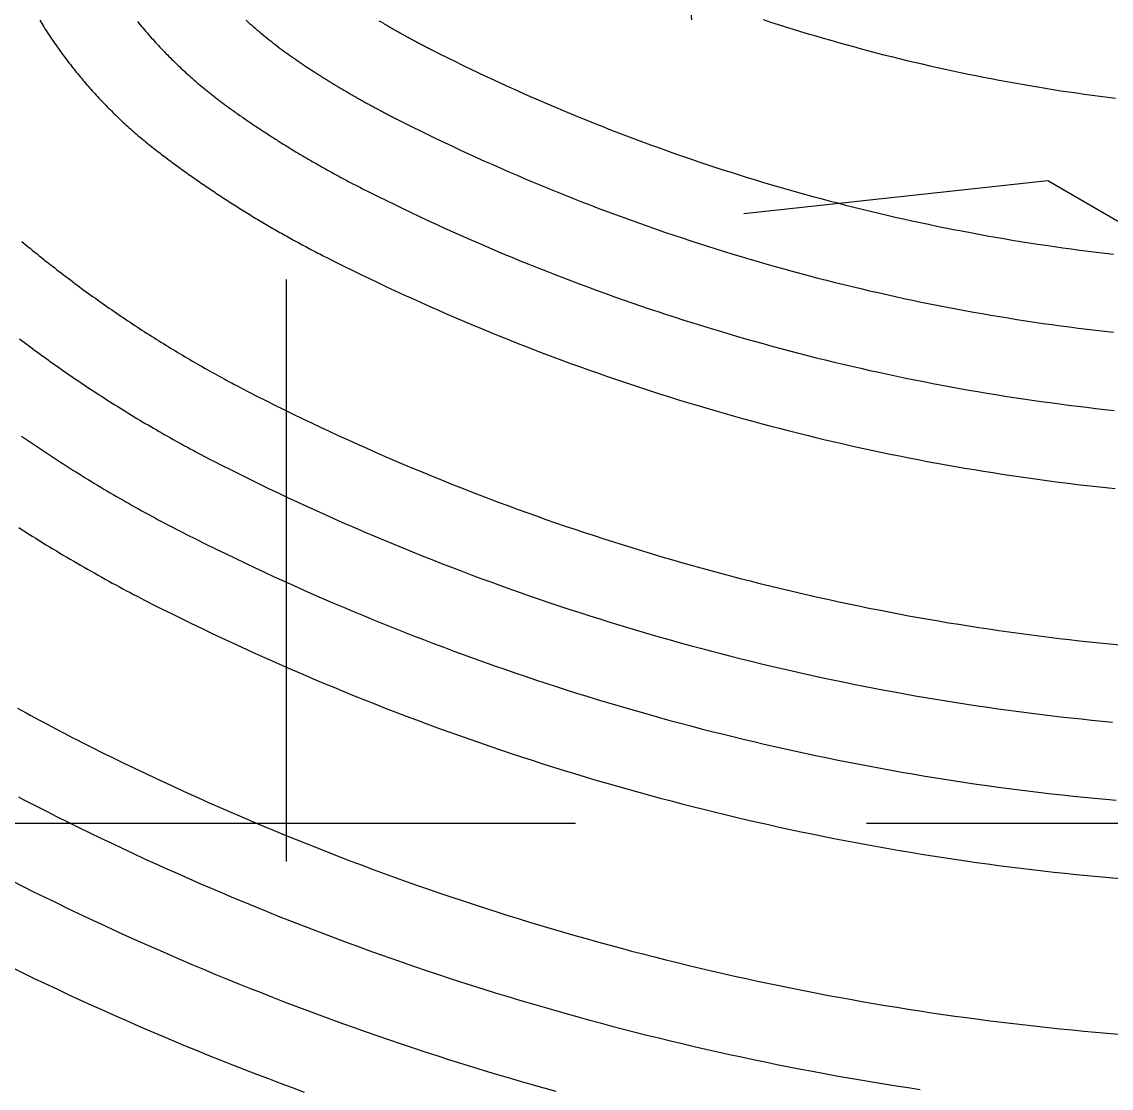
# Model space of a CAD drawing. Header units: inches. Extents: x 2439273 to 2445077, y 7048639 to 7057917.
# Drawn here: x 2442306.2 to 2442362.4, y 7051382.5 to 7051437.5 of the extents above; entities that cross this region are included whole.
import ezdxf

# ---------------------------------------------------------------- set-up
doc = ezdxf.new("R2010")
doc.units = ezdxf.units.IN
doc.header["$LTSCALE"] = 300
doc.header["$MEASUREMENT"] = 0
doc.linetypes.add('DASHEDX2', pattern=[0.165, 0.125, -0.04])
doc.linetypes.add('HIDDEN', pattern=[0.375, 0.25, -0.125])
for name, color, linetype in [('EC', 43, 'DASHEDX2'), ('GRID', 254, 'HIDDEN'), ('PC', 43, 'DASHEDX2')]:
    doc.layers.add(name, color=color, linetype=linetype)

msp = doc.modelspace()

# ---------------------------------------------------------------- linework, layer by layer
at = {"layer": 'EC', "color": 43, "linetype": 'DASHEDX2', "flags": 128}
msp.add_lwpolyline([(2442251.269, 7051860.735), (2442247.301, 7051835.934), (2442285.095, 7051799.731), (2442290.752, 7051796.964), (2442292.45, 7051794.318), (2442303.153, 7051761.819), (2442343.572, 7051692.766), (2442359.142, 7051618.962), (2442356.138, 7051577.011), (2442359.012, 7051566.546), (2442358.423, 7051561.448), (2442386.571, 7051521.092), (2442347.567, 7051477.853), (2442342.179, 7051447.57), (2442340.393, 7051441.425), (2442341.661, 7051427.456), (2442359.112, 7051429.335), (2442375.182, 7051420.048), (2442395.008, 7051453.336), (2442400.702, 7051501.072), (2442470.989, 7051494.439), (2442435.404, 7051466.064), (2442491.423, 7051452.287), (2442542.226, 7051423.386), (2442573.157, 7051414.577), (2442639.652, 7051351.269), (2442654.221, 7051332.692), (2442603.465, 7051321.115), (2442621.865, 7051282.739)], dxfattribs=at)
at = {"layer": 'GRID', "linetype": 'HIDDEN', "ltscale": 0.4}
for p, q in [((2442319.858, 7049369.237), (2442319.858, 7057765.425)), ((2439424.763, 7051396.215), (2444925.444, 7051396.215))]:
    msp.add_line(p, q, dxfattribs=at)
at = {"layer": 'PC', "color": 24, "linetype": 'Continuous', "flags": 128}
for points in [[(2442307.141, 7051437.606), (2442307.195, 7051437.518), (2442307.249, 7051437.431), (2442307.304, 7051437.343), (2442307.359, 7051437.256), (2442307.415, 7051437.169), (2442307.47, 7051437.082), (2442307.526, 7051436.996), (2442307.583, 7051436.91), (2442307.64, 7051436.824), (2442307.697, 7051436.738), (2442307.755, 7051436.652), (2442307.813, 7051436.567), (2442307.871, 7051436.482), (2442307.93, 7051436.397), (2442307.989, 7051436.313), (2442308.048, 7051436.228), (2442308.108, 7051436.144), (2442308.168, 7051436.06), (2442308.228, 7051435.977), (2442308.289, 7051435.894), (2442308.35, 7051435.811), (2442308.411, 7051435.728), (2442308.473, 7051435.645), (2442308.535, 7051435.563), (2442308.598, 7051435.481), (2442308.66, 7051435.399), (2442308.723, 7051435.317), (2442308.787, 7051435.236), (2442308.851, 7051435.155), (2442308.915, 7051435.074), (2442308.979, 7051434.994), (2442309.044, 7051434.914), (2442309.109, 7051434.834), (2442309.175, 7051434.754), (2442309.24, 7051434.675), (2442309.306, 7051434.595), (2442309.373, 7051434.517), (2442309.44, 7051434.438), (2442309.507, 7051434.36), (2442309.574, 7051434.282), (2442309.642, 7051434.204), (2442309.71, 7051434.126), (2442309.778, 7051434.049), (2442309.847, 7051433.972), (2442309.916, 7051433.896), (2442309.985, 7051433.819), (2442310.055, 7051433.743), (2442310.125, 7051433.667), (2442310.195, 7051433.592), (2442310.265, 7051433.517), (2442310.336, 7051433.442), (2442310.407, 7051433.367), (2442310.479, 7051433.293), (2442310.551, 7051433.219), (2442310.623, 7051433.145), (2442310.695, 7051433.072), (2442310.768, 7051432.999), (2442310.841, 7051432.926), (2442310.914, 7051432.853), (2442310.988, 7051432.781), (2442311.062, 7051432.709), (2442311.136, 7051432.637), (2442311.21, 7051432.566), (2442311.285, 7051432.495), (2442311.36, 7051432.424), (2442311.435, 7051432.354), (2442311.511, 7051432.284), (2442311.587, 7051432.214), (2442311.663, 7051432.145), (2442311.74, 7051432.076), (2442311.816, 7051432.007), (2442311.894, 7051431.938), (2442311.971, 7051431.87), (2442312.049, 7051431.802), (2442312.126, 7051431.735), (2442312.205, 7051431.667), (2442312.283, 7051431.601), (2442312.362, 7051431.534), (2442312.441, 7051431.468), (2442312.52, 7051431.402), (2442312.6, 7051431.336), (2442312.68, 7051431.271), (2442312.76, 7051431.206), (2442312.84, 7051431.141), (2442312.921, 7051431.077), (2442313.002, 7051431.013), (2442313.083, 7051430.95), (2442313.164, 7051430.886), (2442313.246, 7051430.823), (2442313.328, 7051430.761)], [(2442312.176, 7051437.545), (2442312.246, 7051437.459), (2442312.317, 7051437.374), (2442312.388, 7051437.289), (2442312.459, 7051437.205), (2442312.531, 7051437.12), (2442312.603, 7051437.036), (2442312.675, 7051436.953), (2442312.748, 7051436.869), (2442312.821, 7051436.787), (2442312.894, 7051436.704), (2442312.968, 7051436.622), (2442313.043, 7051436.54), (2442313.117, 7051436.458), (2442313.192, 7051436.377), (2442313.267, 7051436.296), (2442313.343, 7051436.215), (2442313.419, 7051436.135), (2442313.496, 7051436.055), (2442313.572, 7051435.975), (2442313.649, 7051435.896), (2442313.727, 7051435.817), (2442313.805, 7051435.738), (2442313.883, 7051435.66), (2442313.961, 7051435.582), (2442314.04, 7051435.504), (2442314.119, 7051435.427), (2442314.199, 7051435.35), (2442314.279, 7051435.274), (2442314.359, 7051435.198), (2442314.439, 7051435.122), (2442314.52, 7051435.046), (2442314.601, 7051434.971), (2442314.683, 7051434.897), (2442314.765, 7051434.822), (2442314.847, 7051434.748), (2442314.93, 7051434.674), (2442315.012, 7051434.601), (2442315.096, 7051434.528), (2442315.179, 7051434.456), (2442315.263, 7051434.384), (2442315.347, 7051434.312), (2442315.431, 7051434.24), (2442315.516, 7051434.169), (2442315.601, 7051434.099), (2442315.687, 7051434.028), (2442315.772, 7051433.958), (2442315.858, 7051433.889), (2442315.945, 7051433.82), (2442316.031, 7051433.751), (2442316.118, 7051433.682), (2442316.205, 7051433.614), (2442316.293, 7051433.547), (2442316.381, 7051433.48), (2442316.469, 7051433.413), (2442316.557, 7051433.346), (2442316.646, 7051433.28), (2442316.735, 7051433.214), (2442316.824, 7051433.149), (2442316.914, 7051433.084), (2442317.004, 7051433.02)], [(2442317.786, 7051437.603), (2442317.875, 7051437.523), (2442317.964, 7051437.443), (2442318.054, 7051437.364), (2442318.144, 7051437.284), (2442318.235, 7051437.206), (2442318.326, 7051437.128), (2442318.418, 7051437.05), (2442318.509, 7051436.972), (2442318.601, 7051436.896), (2442318.694, 7051436.819), (2442318.787, 7051436.743), (2442318.88, 7051436.668), (2442318.974, 7051436.592), (2442319.068, 7051436.518), (2442319.162, 7051436.444), (2442319.257, 7051436.37), (2442319.352, 7051436.297), (2442319.447, 7051436.224), (2442319.543, 7051436.151), (2442319.639, 7051436.079), (2442319.735, 7051436.008), (2442319.832, 7051435.937), (2442319.929, 7051435.866), (2442320.026, 7051435.796), (2442320.124, 7051435.727), (2442320.222, 7051435.658), (2442320.321, 7051435.589), (2442320.419, 7051435.521), (2442320.519, 7051435.453), (2442320.618, 7051435.386), (2442320.718, 7051435.319), (2442320.818, 7051435.253)], [(2442324.628, 7051437.582), (2442324.742, 7051437.514), (2442324.856, 7051437.446)], [(2442324.856, 7051437.446), (2442324.88, 7051437.432), (2442324.905, 7051437.417), (2442324.929, 7051437.403), (2442324.954, 7051437.388), (2442324.979, 7051437.374), (2442325.003, 7051437.359), (2442325.028, 7051437.345), (2442325.053, 7051437.33), (2442325.077, 7051437.316), (2442325.102, 7051437.302), (2442325.127, 7051437.287), (2442325.151, 7051437.273), (2442325.176, 7051437.259), (2442325.201, 7051437.244), (2442325.226, 7051437.23), (2442325.25, 7051437.216), (2442325.275, 7051437.202), (2442325.3, 7051437.187), (2442325.325, 7051437.173), (2442325.349, 7051437.159), (2442325.374, 7051437.145), (2442325.399, 7051437.13), (2442325.424, 7051437.116), (2442325.448, 7051437.102), (2442325.473, 7051437.088), (2442325.498, 7051437.074), (2442325.523, 7051437.06), (2442325.548, 7051437.046), (2442325.573, 7051437.032), (2442325.598, 7051437.018), (2442325.622, 7051437.004), (2442325.647, 7051436.99), (2442325.672, 7051436.976), (2442325.697, 7051436.962), (2442325.722, 7051436.948), (2442325.747, 7051436.934), (2442325.772, 7051436.92), (2442325.797, 7051436.906), (2442325.822, 7051436.892), (2442325.847, 7051436.878), (2442325.872, 7051436.864), (2442325.897, 7051436.85), (2442325.922, 7051436.836), (2442325.947, 7051436.823), (2442325.972, 7051436.809), (2442325.997, 7051436.795), (2442326.022, 7051436.781), (2442326.047, 7051436.768), (2442326.072, 7051436.754), (2442326.097, 7051436.74), (2442326.122, 7051436.726), (2442326.147, 7051436.713), (2442326.172, 7051436.699), (2442326.197, 7051436.685), (2442326.222, 7051436.672), (2442326.247, 7051436.658), (2442326.272, 7051436.644), (2442326.297, 7051436.631), (2442326.323, 7051436.617), (2442326.348, 7051436.604), (2442326.373, 7051436.59), (2442326.398, 7051436.577), (2442326.423, 7051436.563), (2442326.448, 7051436.55), (2442326.473, 7051436.536), (2442326.499, 7051436.523), (2442326.524, 7051436.509), (2442326.549, 7051436.496), (2442326.574, 7051436.482), (2442326.6, 7051436.469), (2442326.625, 7051436.456), (2442326.65, 7051436.442), (2442326.675, 7051436.429), (2442326.7, 7051436.416), (2442326.726, 7051436.402), (2442326.751, 7051436.389), (2442326.776, 7051436.376), (2442326.802, 7051436.362), (2442326.827, 7051436.349), (2442326.852, 7051436.336), (2442326.878, 7051436.323), (2442326.903, 7051436.309), (2442326.928, 7051436.296), (2442326.954, 7051436.283), (2442326.979, 7051436.27), (2442327.004, 7051436.257), (2442327.03, 7051436.244), (2442327.055, 7051436.231), (2442327.08, 7051436.218), (2442327.106, 7051436.204), (2442327.131, 7051436.191), (2442327.157, 7051436.178), (2442327.182, 7051436.165), (2442327.207, 7051436.152), (2442327.233, 7051436.139), (2442327.258, 7051436.126), (2442327.284, 7051436.113), (2442327.309, 7051436.1), (2442327.335, 7051436.088), (2442327.36, 7051436.075)], [(2442344.436, 7051437.638), (2442344.821, 7051437.512), (2442345.207, 7051437.389), (2442345.593, 7051437.267), (2442345.98, 7051437.146), (2442346.367, 7051437.027), (2442346.755, 7051436.91), (2442347.144, 7051436.795), (2442347.532, 7051436.681), (2442347.922, 7051436.569), (2442348.312, 7051436.458), (2442348.702, 7051436.349), (2442349.092, 7051436.242), (2442349.484, 7051436.136), (2442349.875, 7051436.032), (2442350.267, 7051435.93), (2442350.66, 7051435.829), (2442351.052, 7051435.73), (2442351.446, 7051435.632), (2442351.839, 7051435.537), (2442352.234, 7051435.443), (2442352.628, 7051435.35), (2442353.023, 7051435.259), (2442353.418, 7051435.17), (2442353.814, 7051435.083), (2442354.21, 7051434.997), (2442354.606, 7051434.913), (2442355.003, 7051434.831), (2442355.4, 7051434.75), (2442355.797, 7051434.671), (2442356.195, 7051434.594), (2442356.593, 7051434.518), (2442356.991, 7051434.444), (2442357.39, 7051434.372), (2442357.789, 7051434.301), (2442358.188, 7051434.232), (2442358.588, 7051434.165), (2442358.987, 7051434.099), (2442359.387, 7051434.035), (2442359.788, 7051433.973), (2442360.188, 7051433.913), (2442360.589, 7051433.854), (2442360.99, 7051433.797), (2442361.392, 7051433.741), (2442361.793, 7051433.688), (2442362.195, 7051433.635), (2442362.597, 7051433.585)], [(2442327.36, 7051436.075), (2442327.752, 7051435.877), (2442328.145, 7051435.682), (2442328.539, 7051435.487), (2442328.933, 7051435.295), (2442329.329, 7051435.104), (2442329.725, 7051434.915), (2442330.122, 7051434.728), (2442330.519, 7051434.542), (2442330.918, 7051434.358), (2442331.317, 7051434.176), (2442331.717, 7051433.995), (2442332.118, 7051433.816), (2442332.519, 7051433.639), (2442332.921, 7051433.463), (2442333.324, 7051433.289), (2442333.728, 7051433.117), (2442334.133, 7051432.947), (2442334.538, 7051432.778), (2442334.944, 7051432.611), (2442335.35, 7051432.446), (2442335.758, 7051432.282), (2442336.166, 7051432.12), (2442336.574, 7051431.96), (2442336.984, 7051431.801), (2442337.393, 7051431.645), (2442337.804, 7051431.49), (2442338.215, 7051431.336), (2442338.627, 7051431.185), (2442339.04, 7051431.035), (2442339.453, 7051430.887), (2442339.867, 7051430.741), (2442340.281, 7051430.596), (2442340.696, 7051430.453), (2442341.112, 7051430.312), (2442341.528, 7051430.173), (2442341.945, 7051430.035), (2442342.362, 7051429.9), (2442342.78, 7051429.766), (2442343.199, 7051429.633), (2442343.618, 7051429.503), (2442344.038, 7051429.374), (2442344.458, 7051429.247), (2442344.878, 7051429.122), (2442345.3, 7051428.999), (2442345.721, 7051428.877), (2442346.144, 7051428.757), (2442346.566, 7051428.639), (2442346.99, 7051428.523), (2442347.413, 7051428.408), (2442347.838, 7051428.296), (2442348.262, 7051428.185), (2442348.687, 7051428.076), (2442349.113, 7051427.968), (2442349.539, 7051427.863), (2442349.966, 7051427.759), (2442350.392, 7051427.657), (2442350.82, 7051427.557), (2442351.248, 7051427.459), (2442351.676, 7051427.362), (2442352.104, 7051427.268), (2442352.533, 7051427.175), (2442352.963, 7051427.084), (2442353.392, 7051426.995), (2442353.823, 7051426.907), (2442354.253, 7051426.821), (2442354.684, 7051426.738), (2442355.115, 7051426.656), (2442355.547, 7051426.576), (2442355.978, 7051426.497), (2442356.411, 7051426.421), (2442356.843, 7051426.346), (2442357.276, 7051426.273), (2442357.709, 7051426.202), (2442358.143, 7051426.133), (2442358.576, 7051426.065), (2442359.01, 7051426), (2442359.445, 7051425.936), (2442359.879, 7051425.874), (2442360.314, 7051425.814), (2442360.749, 7051425.756), (2442361.184, 7051425.7), (2442361.62, 7051425.645), (2442362.055, 7051425.592), (2442362.491, 7051425.541)], [(2442320.818, 7051435.253), (2442320.864, 7051435.223), (2442320.909, 7051435.193), (2442320.955, 7051435.163), (2442321.001, 7051435.133), (2442321.047, 7051435.103), (2442321.093, 7051435.073), (2442321.139, 7051435.043), (2442321.185, 7051435.013), (2442321.231, 7051434.984), (2442321.277, 7051434.954), (2442321.323, 7051434.924), (2442321.369, 7051434.895), (2442321.415, 7051434.865), (2442321.461, 7051434.836), (2442321.508, 7051434.807), (2442321.554, 7051434.777), (2442321.6, 7051434.748), (2442321.647, 7051434.719), (2442321.693, 7051434.69), (2442321.739, 7051434.66), (2442321.786, 7051434.631), (2442321.832, 7051434.602), (2442321.879, 7051434.573), (2442321.925, 7051434.544), (2442321.972, 7051434.516), (2442322.018, 7051434.487), (2442322.065, 7051434.458), (2442322.112, 7051434.429), (2442322.158, 7051434.401), (2442322.205, 7051434.372), (2442322.252, 7051434.344), (2442322.299, 7051434.315), (2442322.346, 7051434.287), (2442322.392, 7051434.258), (2442322.439, 7051434.23), (2442322.486, 7051434.202), (2442322.533, 7051434.174), (2442322.58, 7051434.145), (2442322.627, 7051434.117), (2442322.674, 7051434.089), (2442322.721, 7051434.061), (2442322.768, 7051434.033), (2442322.816, 7051434.005), (2442322.863, 7051433.978), (2442322.91, 7051433.95), (2442322.957, 7051433.922), (2442323.005, 7051433.894), (2442323.052, 7051433.867), (2442323.099, 7051433.839), (2442323.147, 7051433.812), (2442323.194, 7051433.784), (2442323.241, 7051433.757), (2442323.289, 7051433.729), (2442323.336, 7051433.702), (2442323.384, 7051433.675), (2442323.431, 7051433.648), (2442323.479, 7051433.621), (2442323.527, 7051433.594), (2442323.574, 7051433.566), (2442323.622, 7051433.54), (2442323.67, 7051433.513), (2442323.717, 7051433.486), (2442323.765, 7051433.459), (2442323.813, 7051433.432), (2442323.861, 7051433.405), (2442323.909, 7051433.379), (2442323.957, 7051433.352), (2442324.005, 7051433.326), (2442324.053, 7051433.299), (2442324.1, 7051433.273), (2442324.149, 7051433.246), (2442324.197, 7051433.22), (2442324.245, 7051433.194), (2442324.293, 7051433.168), (2442324.341, 7051433.142), (2442324.389, 7051433.115), (2442324.437, 7051433.089), (2442324.485, 7051433.063), (2442324.534, 7051433.037), (2442324.582, 7051433.012), (2442324.63, 7051432.986), (2442324.679, 7051432.96), (2442324.727, 7051432.934), (2442324.775, 7051432.909), (2442324.824, 7051432.883), (2442324.872, 7051432.858), (2442324.921, 7051432.832), (2442324.969, 7051432.807), (2442325.018, 7051432.781), (2442325.066, 7051432.756), (2442325.115, 7051432.731), (2442325.164, 7051432.705), (2442325.212, 7051432.68), (2442325.261, 7051432.655), (2442325.31, 7051432.63), (2442325.359, 7051432.605), (2442325.407, 7051432.58), (2442325.456, 7051432.555), (2442325.505, 7051432.53), (2442325.554, 7051432.506)], [(2442317.004, 7051433.02), (2442317.068, 7051432.974), (2442317.132, 7051432.928), (2442317.197, 7051432.883), (2442317.261, 7051432.837), (2442317.326, 7051432.792), (2442317.39, 7051432.746), (2442317.455, 7051432.701), (2442317.52, 7051432.656), (2442317.584, 7051432.611), (2442317.649, 7051432.566), (2442317.714, 7051432.521), (2442317.779, 7051432.476), (2442317.844, 7051432.432), (2442317.909, 7051432.387), (2442317.975, 7051432.343), (2442318.04, 7051432.298), (2442318.105, 7051432.254), (2442318.171, 7051432.21), (2442318.236, 7051432.166), (2442318.302, 7051432.122), (2442318.367, 7051432.078), (2442318.433, 7051432.034), (2442318.499, 7051431.991), (2442318.564, 7051431.947), (2442318.63, 7051431.904), (2442318.696, 7051431.86), (2442318.762, 7051431.817), (2442318.828, 7051431.774), (2442318.894, 7051431.731), (2442318.961, 7051431.688), (2442319.027, 7051431.645), (2442319.093, 7051431.602), (2442319.16, 7051431.56), (2442319.226, 7051431.517), (2442319.293, 7051431.475), (2442319.359, 7051431.433), (2442319.426, 7051431.39), (2442319.493, 7051431.348), (2442319.559, 7051431.306), (2442319.626, 7051431.264), (2442319.693, 7051431.222), (2442319.76, 7051431.181), (2442319.827, 7051431.139), (2442319.894, 7051431.097), (2442319.961, 7051431.056), (2442320.029, 7051431.015), (2442320.096, 7051430.973), (2442320.163, 7051430.932), (2442320.231, 7051430.891), (2442320.298, 7051430.85), (2442320.366, 7051430.81), (2442320.433, 7051430.769), (2442320.501, 7051430.728), (2442320.569, 7051430.688), (2442320.636, 7051430.647), (2442320.704, 7051430.607), (2442320.772, 7051430.567), (2442320.84, 7051430.527), (2442320.908, 7051430.487), (2442320.976, 7051430.447), (2442321.044, 7051430.407), (2442321.113, 7051430.367), (2442321.181, 7051430.328), (2442321.249, 7051430.288), (2442321.318, 7051430.249), (2442321.386, 7051430.21), (2442321.454, 7051430.17), (2442321.523, 7051430.131), (2442321.592, 7051430.092), (2442321.66, 7051430.054), (2442321.729, 7051430.015), (2442321.798, 7051429.976), (2442321.867, 7051429.938), (2442321.936, 7051429.899), (2442322.005, 7051429.861), (2442322.074, 7051429.823), (2442322.143, 7051429.785), (2442322.212, 7051429.746), (2442322.281, 7051429.709), (2442322.35, 7051429.671), (2442322.42, 7051429.633), (2442322.489, 7051429.595), (2442322.558, 7051429.558), (2442322.628, 7051429.521), (2442322.698, 7051429.483), (2442322.767, 7051429.446), (2442322.837, 7051429.409), (2442322.907, 7051429.372), (2442322.976, 7051429.335), (2442323.046, 7051429.298), (2442323.116, 7051429.262), (2442323.186, 7051429.225), (2442323.256, 7051429.189), (2442323.326, 7051429.153), (2442323.396, 7051429.116), (2442323.466, 7051429.08), (2442323.536, 7051429.044), (2442323.607, 7051429.008), (2442323.677, 7051428.973), (2442323.747, 7051428.937)], [(2442325.554, 7051432.506), (2442325.961, 7051432.301), (2442326.369, 7051432.098), (2442326.778, 7051431.896), (2442327.187, 7051431.696), (2442327.598, 7051431.498), (2442328.009, 7051431.302), (2442328.421, 7051431.107), (2442328.834, 7051430.914), (2442329.248, 7051430.723), (2442329.663, 7051430.534), (2442330.078, 7051430.346), (2442330.494, 7051430.16), (2442330.911, 7051429.976), (2442331.329, 7051429.794), (2442331.748, 7051429.613), (2442332.167, 7051429.435), (2442332.587, 7051429.257), (2442333.008, 7051429.082), (2442333.429, 7051428.909), (2442333.851, 7051428.737), (2442334.274, 7051428.567), (2442334.698, 7051428.399), (2442335.122, 7051428.233), (2442335.547, 7051428.068), (2442335.973, 7051427.905), (2442336.399, 7051427.744), (2442336.827, 7051427.585), (2442337.254, 7051427.428), (2442337.683, 7051427.272), (2442338.112, 7051427.119), (2442338.542, 7051426.967), (2442338.972, 7051426.816), (2442339.403, 7051426.668), (2442339.835, 7051426.522), (2442340.267, 7051426.377), (2442340.7, 7051426.234), (2442341.133, 7051426.093), (2442341.567, 7051425.954), (2442342.002, 7051425.817), (2442342.437, 7051425.681), (2442342.873, 7051425.548), (2442343.309, 7051425.416), (2442343.746, 7051425.286), (2442344.183, 7051425.158), (2442344.621, 7051425.031), (2442345.06, 7051424.907), (2442345.499, 7051424.784), (2442345.938, 7051424.664), (2442346.378, 7051424.545), (2442346.819, 7051424.428), (2442347.26, 7051424.313), (2442347.701, 7051424.199), (2442348.143, 7051424.088), (2442348.586, 7051423.978), (2442349.029, 7051423.871), (2442349.472, 7051423.765), (2442349.916, 7051423.661), (2442350.36, 7051423.559), (2442350.805, 7051423.458), (2442351.25, 7051423.36), (2442351.695, 7051423.264), (2442352.141, 7051423.169), (2442352.587, 7051423.076), (2442353.034, 7051422.986), (2442353.481, 7051422.897), (2442353.928, 7051422.81), (2442354.376, 7051422.725), (2442354.824, 7051422.641), (2442355.273, 7051422.56), (2442355.722, 7051422.48), (2442356.171, 7051422.403), (2442356.62, 7051422.327), (2442357.07, 7051422.253), (2442357.52, 7051422.182), (2442357.971, 7051422.112), (2442358.421, 7051422.043), (2442358.872, 7051421.977), (2442359.323, 7051421.913), (2442359.775, 7051421.851), (2442360.227, 7051421.79), (2442360.679, 7051421.732), (2442361.131, 7051421.675), (2442361.583, 7051421.62), (2442362.036, 7051421.567), (2442362.489, 7051421.517)], [(2442313.328, 7051430.761), (2442313.409, 7051430.699), (2442313.49, 7051430.638), (2442313.571, 7051430.577), (2442313.653, 7051430.516), (2442313.734, 7051430.455), (2442313.816, 7051430.394), (2442313.897, 7051430.333), (2442313.979, 7051430.273), (2442314.061, 7051430.212), (2442314.143, 7051430.152), (2442314.225, 7051430.092), (2442314.308, 7051430.032), (2442314.39, 7051429.972), (2442314.473, 7051429.913), (2442314.555, 7051429.853), (2442314.638, 7051429.794), (2442314.721, 7051429.735), (2442314.804, 7051429.676), (2442314.887, 7051429.617), (2442314.97, 7051429.558), (2442315.053, 7051429.5), (2442315.136, 7051429.441), (2442315.22, 7051429.383), (2442315.303, 7051429.325), (2442315.387, 7051429.267), (2442315.471, 7051429.209), (2442315.555, 7051429.152), (2442315.639, 7051429.094), (2442315.723, 7051429.037), (2442315.807, 7051428.98), (2442315.891, 7051428.923), (2442315.975, 7051428.866), (2442316.06, 7051428.809), (2442316.145, 7051428.753), (2442316.229, 7051428.696), (2442316.314, 7051428.64), (2442316.399, 7051428.584), (2442316.484, 7051428.528), (2442316.569, 7051428.472), (2442316.654, 7051428.416), (2442316.74, 7051428.361), (2442316.825, 7051428.306), (2442316.91, 7051428.25), (2442316.996, 7051428.195), (2442317.082, 7051428.141), (2442317.168, 7051428.086), (2442317.254, 7051428.031), (2442317.34, 7051427.977), (2442317.426, 7051427.923), (2442317.512, 7051427.869), (2442317.598, 7051427.815), (2442317.685, 7051427.761), (2442317.771, 7051427.707), (2442317.858, 7051427.654), (2442317.944, 7051427.601), (2442318.031, 7051427.547), (2442318.118, 7051427.494), (2442318.205, 7051427.442), (2442318.292, 7051427.389), (2442318.379, 7051427.336), (2442318.466, 7051427.284), (2442318.554, 7051427.232), (2442318.641, 7051427.18), (2442318.729, 7051427.128), (2442318.817, 7051427.076), (2442318.904, 7051427.025), (2442318.992, 7051426.973), (2442319.08, 7051426.922), (2442319.168, 7051426.871), (2442319.256, 7051426.82), (2442319.344, 7051426.769), (2442319.433, 7051426.719), (2442319.521, 7051426.668), (2442319.609, 7051426.618), (2442319.698, 7051426.568), (2442319.787, 7051426.518), (2442319.875, 7051426.468), (2442319.964, 7051426.419), (2442320.053, 7051426.369), (2442320.142, 7051426.32), (2442320.231, 7051426.271), (2442320.321, 7051426.222), (2442320.41, 7051426.173), (2442320.499, 7051426.124), (2442320.589, 7051426.076), (2442320.678, 7051426.027), (2442320.768, 7051425.979), (2442320.858, 7051425.931), (2442320.947, 7051425.883), (2442321.037, 7051425.836), (2442321.127, 7051425.788), (2442321.217, 7051425.741), (2442321.308, 7051425.694), (2442321.398, 7051425.647), (2442321.488, 7051425.6), (2442321.579, 7051425.553), (2442321.669, 7051425.507), (2442321.76, 7051425.46), (2442321.85, 7051425.414), (2442321.941, 7051425.368)], [(2442323.747, 7051428.937), (2442324.17, 7051428.724), (2442324.593, 7051428.513), (2442325.017, 7051428.304), (2442325.442, 7051428.097), (2442325.867, 7051427.892), (2442326.294, 7051427.688), (2442326.721, 7051427.486), (2442327.15, 7051427.286), (2442327.579, 7051427.088), (2442328.009, 7051426.892), (2442328.439, 7051426.697), (2442328.871, 7051426.505), (2442329.303, 7051426.314), (2442329.737, 7051426.125), (2442330.171, 7051425.937), (2442330.605, 7051425.752), (2442331.041, 7051425.568), (2442331.477, 7051425.387), (2442331.914, 7051425.207), (2442332.352, 7051425.029), (2442332.791, 7051424.852), (2442333.23, 7051424.678), (2442333.67, 7051424.505), (2442334.111, 7051424.335), (2442334.553, 7051424.166), (2442334.995, 7051423.999), (2442335.438, 7051423.834), (2442335.881, 7051423.671), (2442336.326, 7051423.51), (2442336.771, 7051423.35), (2442337.216, 7051423.193), (2442337.663, 7051423.037), (2442338.11, 7051422.883), (2442338.557, 7051422.731), (2442339.005, 7051422.581), (2442339.454, 7051422.433), (2442339.904, 7051422.287), (2442340.354, 7051422.143), (2442340.805, 7051422), (2442341.256, 7051421.86), (2442341.708, 7051421.721), (2442342.16, 7051421.584), (2442342.613, 7051421.449), (2442343.067, 7051421.317), (2442343.521, 7051421.186), (2442343.976, 7051421.057), (2442344.431, 7051420.929), (2442344.887, 7051420.804), (2442345.343, 7051420.681), (2442345.8, 7051420.56), (2442346.257, 7051420.44), (2442346.715, 7051420.323), (2442347.174, 7051420.207), (2442347.632, 7051420.094), (2442348.092, 7051419.982), (2442348.551, 7051419.872), (2442349.012, 7051419.764), (2442349.472, 7051419.658), (2442349.933, 7051419.554), (2442350.395, 7051419.453), (2442350.857, 7051419.352), (2442351.319, 7051419.254), (2442351.782, 7051419.158), (2442352.245, 7051419.064), (2442352.709, 7051418.972), (2442353.173, 7051418.882), (2442353.637, 7051418.793), (2442354.102, 7051418.707), (2442354.567, 7051418.623), (2442355.033, 7051418.54), (2442355.498, 7051418.46), (2442355.964, 7051418.381), (2442356.431, 7051418.305), (2442356.898, 7051418.23), (2442357.365, 7051418.158), (2442357.832, 7051418.087), (2442358.3, 7051418.018), (2442358.768, 7051417.952), (2442359.236, 7051417.887), (2442359.704, 7051417.824), (2442360.173, 7051417.764), (2442360.642, 7051417.705), (2442361.111, 7051417.648), (2442361.581, 7051417.593), (2442362.051, 7051417.541), (2442362.521, 7051417.49)], [(2442306.219, 7051426.199), (2442306.331, 7051426.106), (2442306.443, 7051426.013), (2442306.555, 7051425.921), (2442306.667, 7051425.829), (2442306.779, 7051425.737), (2442306.892, 7051425.645), (2442307.005, 7051425.554), (2442307.118, 7051425.462), (2442307.231, 7051425.372), (2442307.345, 7051425.281), (2442307.459, 7051425.19), (2442307.572, 7051425.1), (2442307.687, 7051425.01), (2442307.801, 7051424.921), (2442307.915, 7051424.831), (2442308.03, 7051424.742), (2442308.145, 7051424.653), (2442308.26, 7051424.565), (2442308.376, 7051424.477), (2442308.491, 7051424.388), (2442308.607, 7051424.301), (2442308.723, 7051424.213), (2442308.839, 7051424.126), (2442308.955, 7051424.039), (2442309.072, 7051423.952), (2442309.189, 7051423.866), (2442309.305, 7051423.779), (2442309.423, 7051423.693), (2442309.54, 7051423.608), (2442309.657, 7051423.522), (2442309.775, 7051423.437), (2442309.893, 7051423.352), (2442310.011, 7051423.268), (2442310.129, 7051423.183), (2442310.248, 7051423.099), (2442310.367, 7051423.015), (2442310.485, 7051422.932), (2442310.604, 7051422.849), (2442310.724, 7051422.766), (2442310.843, 7051422.683), (2442310.963, 7051422.6), (2442311.082, 7051422.518), (2442311.202, 7051422.436), (2442311.323, 7051422.355), (2442311.443, 7051422.273), (2442311.563, 7051422.192), (2442311.684, 7051422.111), (2442311.805, 7051422.031), (2442311.926, 7051421.951), (2442312.047, 7051421.871), (2442312.169, 7051421.791), (2442312.29, 7051421.711), (2442312.412, 7051421.632), (2442312.534, 7051421.553), (2442312.656, 7051421.475), (2442312.779, 7051421.396), (2442312.901, 7051421.318), (2442313.024, 7051421.241), (2442313.147, 7051421.163), (2442313.27, 7051421.086), (2442313.393, 7051421.009), (2442313.517, 7051420.932), (2442313.64, 7051420.856), (2442313.764, 7051420.78), (2442313.888, 7051420.704), (2442314.012, 7051420.628), (2442314.136, 7051420.553), (2442314.261, 7051420.478), (2442314.385, 7051420.403), (2442314.51, 7051420.329), (2442314.635, 7051420.255), (2442314.76, 7051420.181), (2442314.885, 7051420.107), (2442315.011, 7051420.034), (2442315.136, 7051419.961), (2442315.262, 7051419.888), (2442315.388, 7051419.816), (2442315.514, 7051419.744), (2442315.64, 7051419.672), (2442315.767, 7051419.601), (2442315.893, 7051419.529), (2442316.02, 7051419.458), (2442316.147, 7051419.388), (2442316.274, 7051419.317), (2442316.401, 7051419.247), (2442316.529, 7051419.177), (2442316.656, 7051419.108), (2442316.784, 7051419.038), (2442316.912, 7051418.969), (2442317.04, 7051418.901), (2442317.168, 7051418.832), (2442317.296, 7051418.764), (2442317.425, 7051418.696), (2442317.553, 7051418.629), (2442317.682, 7051418.562), (2442317.811, 7051418.495), (2442317.94, 7051418.428), (2442318.069, 7051418.362), (2442318.199, 7051418.296), (2442318.328, 7051418.23)], [(2442321.941, 7051425.368), (2442322.378, 7051425.148), (2442322.817, 7051424.929), (2442323.256, 7051424.713), (2442323.696, 7051424.498), (2442324.137, 7051424.286), (2442324.578, 7051424.075), (2442325.021, 7051423.866), (2442325.465, 7051423.659), (2442325.909, 7051423.453), (2442326.354, 7051423.25), (2442326.801, 7051423.048), (2442327.248, 7051422.849), (2442327.695, 7051422.651), (2442328.144, 7051422.455), (2442328.594, 7051422.261), (2442329.044, 7051422.069), (2442329.495, 7051421.879), (2442329.947, 7051421.691), (2442330.4, 7051421.504), (2442330.853, 7051421.32), (2442331.307, 7051421.138), (2442331.763, 7051420.957), (2442332.218, 7051420.778), (2442332.675, 7051420.602), (2442333.132, 7051420.427), (2442333.59, 7051420.254), (2442334.049, 7051420.083), (2442334.508, 7051419.914), (2442334.969, 7051419.747), (2442335.429, 7051419.582), (2442335.891, 7051419.418), (2442336.353, 7051419.257), (2442336.816, 7051419.098), (2442337.28, 7051418.941), (2442337.744, 7051418.785), (2442338.209, 7051418.632), (2442338.674, 7051418.48), (2442339.141, 7051418.331), (2442339.607, 7051418.183), (2442340.075, 7051418.038), (2442340.543, 7051417.894), (2442341.011, 7051417.753), (2442341.481, 7051417.613), (2442341.951, 7051417.476), (2442342.421, 7051417.34), (2442342.892, 7051417.206), (2442343.363, 7051417.075), (2442343.835, 7051416.945), (2442344.308, 7051416.817), (2442344.781, 7051416.692), (2442345.255, 7051416.568), (2442345.729, 7051416.446), (2442346.204, 7051416.326), (2442346.679, 7051416.209), (2442347.155, 7051416.093), (2442347.631, 7051415.979), (2442348.108, 7051415.868), (2442348.585, 7051415.758), (2442349.062, 7051415.65), (2442349.54, 7051415.545), (2442350.019, 7051415.441), (2442350.498, 7051415.34), (2442350.977, 7051415.24), (2442351.457, 7051415.143), (2442351.937, 7051415.047), (2442352.417, 7051414.954), (2442352.898, 7051414.862), (2442353.38, 7051414.773), (2442353.861, 7051414.685), (2442354.343, 7051414.6), (2442354.826, 7051414.517), (2442355.309, 7051414.435), (2442355.792, 7051414.356), (2442356.275, 7051414.279), (2442356.759, 7051414.204), (2442357.243, 7051414.131), (2442357.727, 7051414.06), (2442358.212, 7051413.991), (2442358.697, 7051413.924), (2442359.182, 7051413.859), (2442359.668, 7051413.796), (2442360.154, 7051413.735), (2442360.64, 7051413.676), (2442361.126, 7051413.619), (2442361.612, 7051413.565), (2442362.099, 7051413.512), (2442362.586, 7051413.462)], [(2442306.099, 7051421.182), (2442306.232, 7051421.082), (2442306.364, 7051420.982), (2442306.498, 7051420.882), (2442306.631, 7051420.782), (2442306.765, 7051420.683), (2442306.898, 7051420.584), (2442307.032, 7051420.486), (2442307.167, 7051420.388), (2442307.301, 7051420.29), (2442307.436, 7051420.192), (2442307.571, 7051420.095), (2442307.706, 7051419.998), (2442307.842, 7051419.902), (2442307.978, 7051419.806), (2442308.114, 7051419.71), (2442308.25, 7051419.614), (2442308.386, 7051419.519), (2442308.523, 7051419.424), (2442308.66, 7051419.33), (2442308.797, 7051419.235), (2442308.934, 7051419.141), (2442309.072, 7051419.048), (2442309.21, 7051418.955), (2442309.348, 7051418.862), (2442309.486, 7051418.769), (2442309.625, 7051418.677), (2442309.763, 7051418.585), (2442309.902, 7051418.494), (2442310.041, 7051418.403), (2442310.181, 7051418.312), (2442310.321, 7051418.221), (2442310.46, 7051418.131), (2442310.6, 7051418.041), (2442310.741, 7051417.952), (2442310.881, 7051417.863), (2442311.022, 7051417.774), (2442311.163, 7051417.686), (2442311.304, 7051417.598), (2442311.445, 7051417.51), (2442311.587, 7051417.423), (2442311.729, 7051417.336), (2442311.871, 7051417.249), (2442312.013, 7051417.162), (2442312.155, 7051417.076), (2442312.298, 7051416.991), (2442312.441, 7051416.906), (2442312.584, 7051416.821), (2442312.727, 7051416.736), (2442312.871, 7051416.652), (2442313.014, 7051416.568), (2442313.158, 7051416.484), (2442313.302, 7051416.401), (2442313.447, 7051416.318), (2442313.591, 7051416.236), (2442313.736, 7051416.154), (2442313.881, 7051416.072), (2442314.026, 7051415.991), (2442314.171, 7051415.909), (2442314.317, 7051415.829), (2442314.462, 7051415.748), (2442314.608, 7051415.668), (2442314.754, 7051415.589), (2442314.901, 7051415.509), (2442315.047, 7051415.431), (2442315.194, 7051415.352), (2442315.34, 7051415.274), (2442315.488, 7051415.196), (2442315.635, 7051415.118), (2442315.782, 7051415.041), (2442315.93, 7051414.965), (2442316.078, 7051414.888), (2442316.226, 7051414.812), (2442316.374, 7051414.736), (2442316.522, 7051414.661)], [(2442318.328, 7051418.23), (2442318.796, 7051417.995), (2442319.264, 7051417.761), (2442319.734, 7051417.53), (2442320.204, 7051417.301), (2442320.675, 7051417.073), (2442321.148, 7051416.848), (2442321.621, 7051416.624), (2442322.095, 7051416.403), (2442322.57, 7051416.183), (2442323.046, 7051415.966), (2442323.523, 7051415.751), (2442324.001, 7051415.537), (2442324.48, 7051415.326), (2442324.959, 7051415.117), (2442325.44, 7051414.909), (2442325.921, 7051414.704), (2442326.403, 7051414.501), (2442326.886, 7051414.299), (2442327.37, 7051414.1), (2442327.855, 7051413.903), (2442328.341, 7051413.708), (2442328.827, 7051413.515), (2442329.314, 7051413.324), (2442329.802, 7051413.135), (2442330.291, 7051412.948), (2442330.781, 7051412.763), (2442331.271, 7051412.581), (2442331.762, 7051412.4), (2442332.254, 7051412.221), (2442332.747, 7051412.045), (2442333.24, 7051411.87), (2442333.734, 7051411.698), (2442334.229, 7051411.528), (2442334.725, 7051411.36), (2442335.221, 7051411.194), (2442335.718, 7051411.03), (2442336.216, 7051410.868), (2442336.714, 7051410.708), (2442337.213, 7051410.55), (2442337.713, 7051410.395), (2442338.213, 7051410.241), (2442338.714, 7051410.09), (2442339.216, 7051409.941), (2442339.718, 7051409.793), (2442340.221, 7051409.648), (2442340.724, 7051409.506), (2442341.228, 7051409.365), (2442341.733, 7051409.226), (2442342.238, 7051409.09), (2442342.744, 7051408.955), (2442343.25, 7051408.823), (2442343.757, 7051408.693), (2442344.264, 7051408.565), (2442344.772, 7051408.439), (2442345.281, 7051408.316), (2442345.79, 7051408.194), (2442346.299, 7051408.075), (2442346.809, 7051407.958), (2442347.32, 7051407.843), (2442347.831, 7051407.73), (2442348.342, 7051407.619), (2442348.854, 7051407.51), (2442349.367, 7051407.404), (2442349.88, 7051407.3), (2442350.393, 7051407.198), (2442350.906, 7051407.098), (2442351.421, 7051407), (2442351.935, 7051406.904), (2442352.45, 7051406.811), (2442352.965, 7051406.72), (2442353.481, 7051406.631), (2442353.997, 7051406.544), (2442354.514, 7051406.459), (2442355.03, 7051406.376), (2442355.547, 7051406.296), (2442356.065, 7051406.218), (2442356.583, 7051406.142), (2442357.101, 7051406.068), (2442357.619, 7051405.997), (2442358.138, 7051405.927), (2442358.657, 7051405.86), (2442359.176, 7051405.795), (2442359.696, 7051405.732), (2442360.215, 7051405.671), (2442360.735, 7051405.613), (2442361.256, 7051405.557), (2442361.776, 7051405.503), (2442362.297, 7051405.451), (2442362.818, 7051405.401)], [(2442306.199, 7051416.168), (2442306.353, 7051416.061), (2442306.507, 7051415.955), (2442306.662, 7051415.85), (2442306.817, 7051415.744), (2442306.972, 7051415.639), (2442307.127, 7051415.535), (2442307.283, 7051415.431), (2442307.439, 7051415.327), (2442307.595, 7051415.224), (2442307.751, 7051415.121), (2442307.908, 7051415.019), (2442308.065, 7051414.917), (2442308.222, 7051414.815), (2442308.379, 7051414.714), (2442308.537, 7051414.613), (2442308.695, 7051414.513), (2442308.854, 7051414.413), (2442309.012, 7051414.313), (2442309.171, 7051414.214), (2442309.33, 7051414.115), (2442309.489, 7051414.017), (2442309.649, 7051413.919), (2442309.809, 7051413.821), (2442309.969, 7051413.724), (2442310.129, 7051413.628), (2442310.29, 7051413.531), (2442310.45, 7051413.435), (2442310.611, 7051413.34), (2442310.773, 7051413.245), (2442310.934, 7051413.15), (2442311.096, 7051413.056), (2442311.258, 7051412.963), (2442311.42, 7051412.869), (2442311.583, 7051412.776), (2442311.746, 7051412.684), (2442311.909, 7051412.592), (2442312.072, 7051412.5), (2442312.236, 7051412.409), (2442312.399, 7051412.318), (2442312.563, 7051412.228), (2442312.727, 7051412.138), (2442312.892, 7051412.048), (2442313.057, 7051411.959), (2442313.221, 7051411.871), (2442313.387, 7051411.782), (2442313.552, 7051411.695), (2442313.718, 7051411.607), (2442313.883, 7051411.52), (2442314.049, 7051411.434), (2442314.216, 7051411.348), (2442314.382, 7051411.262), (2442314.549, 7051411.177), (2442314.716, 7051411.092)], [(2442316.522, 7051414.661), (2442317.005, 7051414.418), (2442317.488, 7051414.177), (2442317.973, 7051413.938), (2442318.458, 7051413.702), (2442318.945, 7051413.467), (2442319.432, 7051413.234), (2442319.921, 7051413.004), (2442320.41, 7051412.775), (2442320.901, 7051412.549), (2442321.392, 7051412.324), (2442321.884, 7051412.102), (2442322.378, 7051411.881), (2442322.872, 7051411.663), (2442323.367, 7051411.447), (2442323.863, 7051411.233), (2442324.36, 7051411.021), (2442324.857, 7051410.811), (2442325.356, 7051410.604), (2442325.856, 7051410.398), (2442326.356, 7051410.195), (2442326.857, 7051409.993), (2442327.359, 7051409.794), (2442327.862, 7051409.597), (2442328.366, 7051409.402), (2442328.871, 7051409.209), (2442329.376, 7051409.018), (2442329.882, 7051408.829), (2442330.389, 7051408.643), (2442330.897, 7051408.459), (2442331.406, 7051408.276), (2442331.915, 7051408.096), (2442332.425, 7051407.918), (2442332.936, 7051407.743), (2442333.447, 7051407.569), (2442333.96, 7051407.398), (2442334.473, 7051407.228), (2442334.986, 7051407.061), (2442335.501, 7051406.896), (2442336.016, 7051406.734), (2442336.532, 7051406.573), (2442337.048, 7051406.415), (2442337.565, 7051406.258), (2442338.083, 7051406.104), (2442338.601, 7051405.952), (2442339.12, 7051405.803), (2442339.64, 7051405.655), (2442340.16, 7051405.51), (2442340.681, 7051405.367), (2442341.203, 7051405.226), (2442341.725, 7051405.087), (2442342.248, 7051404.951), (2442342.771, 7051404.817), (2442343.295, 7051404.684), (2442343.819, 7051404.555), (2442344.344, 7051404.427), (2442344.869, 7051404.302), (2442345.395, 7051404.178), (2442345.922, 7051404.057), (2442346.449, 7051403.939), (2442346.976, 7051403.822), (2442347.504, 7051403.708), (2442348.033, 7051403.596), (2442348.562, 7051403.486), (2442349.091, 7051403.378), (2442349.621, 7051403.273), (2442350.151, 7051403.17), (2442350.682, 7051403.069), (2442351.213, 7051402.97), (2442351.744, 7051402.874), (2442352.276, 7051402.779), (2442352.809, 7051402.688), (2442353.341, 7051402.598), (2442353.874, 7051402.51), (2442354.408, 7051402.425), (2442354.942, 7051402.342), (2442355.476, 7051402.262), (2442356.01, 7051402.183), (2442356.545, 7051402.107), (2442357.08, 7051402.033), (2442357.616, 7051401.961), (2442358.151, 7051401.892), (2442358.687, 7051401.825), (2442359.224, 7051401.76), (2442359.76, 7051401.697), (2442360.297, 7051401.637), (2442360.834, 7051401.579), (2442361.371, 7051401.523), (2442361.909, 7051401.47), (2442362.447, 7051401.418)], [(2442306.06, 7051411.45), (2442306.235, 7051411.338), (2442306.41, 7051411.226), (2442306.585, 7051411.114), (2442306.761, 7051411.003), (2442306.937, 7051410.893), (2442307.113, 7051410.783), (2442307.29, 7051410.673), (2442307.467, 7051410.564), (2442307.644, 7051410.456), (2442307.822, 7051410.348), (2442308, 7051410.24), (2442308.178, 7051410.133), (2442308.357, 7051410.027), (2442308.535, 7051409.921), (2442308.714, 7051409.815), (2442308.894, 7051409.71), (2442309.073, 7051409.605), (2442309.253, 7051409.501), (2442309.434, 7051409.398), (2442309.614, 7051409.294), (2442309.795, 7051409.192), (2442309.976, 7051409.09), (2442310.157, 7051408.988), (2442310.339, 7051408.887), (2442310.521, 7051408.786), (2442310.703, 7051408.686), (2442310.885, 7051408.586), (2442311.068, 7051408.487), (2442311.251, 7051408.389), (2442311.434, 7051408.29), (2442311.618, 7051408.193), (2442311.801, 7051408.096), (2442311.985, 7051407.999), (2442312.17, 7051407.903), (2442312.354, 7051407.807), (2442312.539, 7051407.712), (2442312.724, 7051407.617), (2442312.909, 7051407.523)], [(2442314.716, 7051411.092), (2442315.213, 7051410.842), (2442315.712, 7051410.593), (2442316.212, 7051410.347), (2442316.712, 7051410.103), (2442317.214, 7051409.861), (2442317.717, 7051409.621), (2442318.221, 7051409.383), (2442318.725, 7051409.147), (2442319.231, 7051408.914), (2442319.738, 7051408.682), (2442320.245, 7051408.453), (2442320.754, 7051408.226), (2442321.264, 7051408.001), (2442321.774, 7051407.778), (2442322.286, 7051407.557), (2442322.798, 7051407.339), (2442323.312, 7051407.122), (2442323.826, 7051406.908), (2442324.341, 7051406.696), (2442324.857, 7051406.486), (2442325.374, 7051406.278), (2442325.892, 7051406.073), (2442326.41, 7051405.87), (2442326.93, 7051405.668), (2442327.45, 7051405.47), (2442327.971, 7051405.273), (2442328.493, 7051405.078), (2442329.016, 7051404.886), (2442329.54, 7051404.696), (2442330.064, 7051404.508), (2442330.59, 7051404.322), (2442331.116, 7051404.139), (2442331.642, 7051403.958), (2442332.17, 7051403.779), (2442332.698, 7051403.602), (2442333.227, 7051403.427), (2442333.757, 7051403.255), (2442334.287, 7051403.085), (2442334.819, 7051402.917), (2442335.351, 7051402.751), (2442335.883, 7051402.588), (2442336.416, 7051402.427), (2442336.95, 7051402.268), (2442337.485, 7051402.111), (2442338.02, 7051401.957), (2442338.556, 7051401.805), (2442339.093, 7051401.655), (2442339.63, 7051401.508), (2442340.168, 7051401.362), (2442340.706, 7051401.219), (2442341.245, 7051401.078), (2442341.785, 7051400.94), (2442342.325, 7051400.804), (2442342.866, 7051400.67), (2442343.407, 7051400.538), (2442343.949, 7051400.409), (2442344.491, 7051400.282), (2442345.034, 7051400.157), (2442345.578, 7051400.035), (2442346.122, 7051399.914), (2442346.666, 7051399.797), (2442347.211, 7051399.681), (2442347.756, 7051399.568), (2442348.302, 7051399.457), (2442348.849, 7051399.348), (2442349.396, 7051399.242), (2442349.943, 7051399.138), (2442350.491, 7051399.036), (2442351.039, 7051398.936), (2442351.587, 7051398.839), (2442352.136, 7051398.744), (2442352.686, 7051398.652), (2442353.235, 7051398.562), (2442353.785, 7051398.474), (2442354.336, 7051398.388), (2442354.887, 7051398.305), (2442355.438, 7051398.224), (2442355.989, 7051398.146), (2442356.541, 7051398.07), (2442357.093, 7051397.996), (2442357.646, 7051397.924), (2442358.199, 7051397.855), (2442358.752, 7051397.788), (2442359.305, 7051397.723), (2442359.859, 7051397.661), (2442360.412, 7051397.601), (2442360.967, 7051397.544), (2442361.521, 7051397.488), (2442362.075, 7051397.436), (2442362.63, 7051397.385)], [(2442312.909, 7051407.523), (2442313.422, 7051407.265), (2442313.936, 7051407.009), (2442314.451, 7051406.756), (2442314.966, 7051406.504), (2442315.483, 7051406.254), (2442316.001, 7051406.007), (2442316.52, 7051405.762), (2442317.04, 7051405.519), (2442317.562, 7051405.279), (2442318.084, 7051405.04), (2442318.607, 7051404.804), (2442319.131, 7051404.57), (2442319.656, 7051404.338), (2442320.182, 7051404.108), (2442320.709, 7051403.881), (2442321.237, 7051403.656), (2442321.766, 7051403.433), (2442322.296, 7051403.212), (2442322.826, 7051402.994), (2442323.358, 7051402.778), (2442323.891, 7051402.564), (2442324.424, 7051402.352), (2442324.958, 7051402.142), (2442325.494, 7051401.935), (2442326.03, 7051401.73), (2442326.567, 7051401.528), (2442327.105, 7051401.327), (2442327.643, 7051401.129), (2442328.183, 7051400.933), (2442328.723, 7051400.74), (2442329.264, 7051400.548), (2442329.806, 7051400.359), (2442330.349, 7051400.172), (2442330.892, 7051399.988), (2442331.437, 7051399.806), (2442331.982, 7051399.626), (2442332.528, 7051399.448), (2442333.074, 7051399.273), (2442333.621, 7051399.1), (2442334.169, 7051398.93), (2442334.718, 7051398.761), (2442335.268, 7051398.595), (2442335.818, 7051398.432), (2442336.369, 7051398.27), (2442336.92, 7051398.111), (2442337.472, 7051397.955), (2442338.025, 7051397.8), (2442338.579, 7051397.648), (2442339.133, 7051397.498), (2442339.687, 7051397.351), (2442340.243, 7051397.206), (2442340.799, 7051397.063), (2442341.355, 7051396.923), (2442341.912, 7051396.785), (2442342.47, 7051396.65), (2442343.028, 7051396.516), (2442343.587, 7051396.385), (2442344.146, 7051396.257), (2442344.706, 7051396.131), (2442345.267, 7051396.007), (2442345.828, 7051395.885), (2442346.389, 7051395.766), (2442346.951, 7051395.65), (2442347.514, 7051395.535), (2442348.077, 7051395.423), (2442348.64, 7051395.314), (2442349.204, 7051395.206), (2442349.768, 7051395.102), (2442350.333, 7051394.999), (2442350.898, 7051394.899), (2442351.464, 7051394.801), (2442352.03, 7051394.706), (2442352.596, 7051394.613), (2442353.163, 7051394.523), (2442353.73, 7051394.435), (2442354.298, 7051394.349), (2442354.865, 7051394.265), (2442355.434, 7051394.185), (2442356.002, 7051394.106), (2442356.571, 7051394.03), (2442357.14, 7051393.956), (2442357.71, 7051393.885), (2442358.28, 7051393.816), (2442358.85, 7051393.749), (2442359.42, 7051393.685), (2442359.991, 7051393.624), (2442360.562, 7051393.564), (2442361.133, 7051393.507), (2442361.704, 7051393.453), (2442362.276, 7051393.401), (2442362.848, 7051393.351)], [(2442306.005, 7051402.144), (2442306.222, 7051402.023), (2442306.44, 7051401.901), (2442306.657, 7051401.781), (2442306.875, 7051401.661), (2442307.094, 7051401.542), (2442307.312, 7051401.423), (2442307.532, 7051401.305), (2442307.751, 7051401.188), (2442307.971, 7051401.071), (2442308.191, 7051400.956), (2442308.411, 7051400.84), (2442308.632, 7051400.726), (2442308.853, 7051400.612), (2442309.075, 7051400.498), (2442309.297, 7051400.386)], [(2442309.297, 7051400.386), (2442309.84, 7051400.112), (2442310.383, 7051399.841), (2442310.929, 7051399.573), (2442311.475, 7051399.306), (2442312.022, 7051399.042), (2442312.571, 7051398.78), (2442313.12, 7051398.521), (2442313.671, 7051398.264), (2442314.223, 7051398.009), (2442314.775, 7051397.756), (2442315.329, 7051397.506), (2442315.884, 7051397.258), (2442316.44, 7051397.013), (2442316.997, 7051396.77), (2442317.555, 7051396.529), (2442318.114, 7051396.291), (2442318.674, 7051396.055), (2442319.235, 7051395.821), (2442319.797, 7051395.59), (2442320.36, 7051395.361), (2442320.924, 7051395.134), (2442321.489, 7051394.91), (2442322.055, 7051394.688), (2442322.621, 7051394.469), (2442323.189, 7051394.252), (2442323.757, 7051394.037), (2442324.327, 7051393.825), (2442324.897, 7051393.615), (2442325.469, 7051393.408), (2442326.041, 7051393.203), (2442326.614, 7051393), (2442327.187, 7051392.8), (2442327.762, 7051392.602), (2442328.338, 7051392.407), (2442328.914, 7051392.214), (2442329.491, 7051392.024), (2442330.069, 7051391.836), (2442330.648, 7051391.65), (2442331.227, 7051391.467), (2442331.807, 7051391.286), (2442332.388, 7051391.108), (2442332.97, 7051390.932), (2442333.553, 7051390.759), (2442334.136, 7051390.588), (2442334.72, 7051390.42), (2442335.304, 7051390.254), (2442335.89, 7051390.09), (2442336.476, 7051389.929), (2442337.062, 7051389.771), (2442337.65, 7051389.615), (2442338.238, 7051389.461), (2442338.826, 7051389.31), (2442339.416, 7051389.162), (2442340.006, 7051389.016), (2442340.596, 7051388.872), (2442341.187, 7051388.731), (2442341.779, 7051388.592), (2442342.371, 7051388.456), (2442342.964, 7051388.323), (2442343.557, 7051388.192), (2442344.151, 7051388.063), (2442344.746, 7051387.937), (2442345.341, 7051387.813), (2442345.937, 7051387.692), (2442346.533, 7051387.574), (2442347.129, 7051387.458), (2442347.726, 7051387.344), (2442348.324, 7051387.233), (2442348.922, 7051387.125), (2442349.52, 7051387.019), (2442350.119, 7051386.915), (2442350.718, 7051386.814), (2442351.318, 7051386.716), (2442351.918, 7051386.62), (2442352.519, 7051386.527), (2442353.119, 7051386.436), (2442353.721, 7051386.348), (2442354.322, 7051386.262), (2442354.924, 7051386.179), (2442355.527, 7051386.098), (2442356.129, 7051386.02), (2442356.732, 7051385.945), (2442357.336, 7051385.872), (2442357.939, 7051385.801), (2442358.543, 7051385.733), (2442359.147, 7051385.668), (2442359.752, 7051385.605), (2442360.357, 7051385.545), (2442360.962, 7051385.487), (2442361.567, 7051385.432), (2442362.172, 7051385.38), (2442362.778, 7051385.33)], [(2442306.056, 7051397.559), (2442306.294, 7051397.434), (2442306.533, 7051397.309), (2442306.772, 7051397.185), (2442307.011, 7051397.061), (2442307.25, 7051396.939), (2442307.49, 7051396.817)], [(2442307.49, 7051396.817), (2442308.048, 7051396.536), (2442308.607, 7051396.257), (2442309.168, 7051395.981), (2442309.729, 7051395.707), (2442310.292, 7051395.436), (2442310.855, 7051395.167), (2442311.42, 7051394.9), (2442311.986, 7051394.636), (2442312.553, 7051394.374), (2442313.121, 7051394.114), (2442313.69, 7051393.857), (2442314.261, 7051393.603), (2442314.832, 7051393.35), (2442315.405, 7051393.1), (2442315.978, 7051392.853), (2442316.553, 7051392.608), (2442317.128, 7051392.365), (2442317.705, 7051392.125), (2442318.282, 7051391.887), (2442318.861, 7051391.652), (2442319.44, 7051391.419), (2442320.021, 7051391.189), (2442320.603, 7051390.961), (2442321.185, 7051390.735), (2442321.768, 7051390.512), (2442322.353, 7051390.292), (2442322.938, 7051390.074), (2442323.524, 7051389.858), (2442324.111, 7051389.645), (2442324.699, 7051389.434), (2442325.288, 7051389.226), (2442325.878, 7051389.02), (2442326.469, 7051388.817), (2442327.06, 7051388.616), (2442327.652, 7051388.418), (2442328.246, 7051388.222), (2442328.84, 7051388.029), (2442329.434, 7051387.839), (2442330.03, 7051387.65), (2442330.626, 7051387.465), (2442331.223, 7051387.281), (2442331.821, 7051387.101), (2442332.42, 7051386.923), (2442333.019, 7051386.747), (2442333.62, 7051386.574), (2442334.22, 7051386.404), (2442334.822, 7051386.236), (2442335.424, 7051386.07), (2442336.027, 7051385.907), (2442336.631, 7051385.747), (2442337.235, 7051385.589), (2442337.84, 7051385.434), (2442338.446, 7051385.281), (2442339.052, 7051385.131), (2442339.659, 7051384.983), (2442340.267, 7051384.838), (2442340.875, 7051384.696), (2442341.484, 7051384.556), (2442342.093, 7051384.419), (2442342.703, 7051384.284), (2442343.313, 7051384.152), (2442343.924, 7051384.022), (2442344.536, 7051383.895), (2442345.148, 7051383.771), (2442345.761, 7051383.649), (2442346.374, 7051383.53), (2442346.987, 7051383.413), (2442347.601, 7051383.299), (2442348.216, 7051383.187), (2442348.831, 7051383.078), (2442349.446, 7051382.972), (2442350.062, 7051382.868), (2442350.679, 7051382.767), (2442351.296, 7051382.669), (2442351.913, 7051382.573), (2442352.53, 7051382.48)], [(2442305.684, 7051393.248), (2442306.257, 7051392.959), (2442306.831, 7051392.673), (2442307.407, 7051392.39), (2442307.983, 7051392.108), (2442308.561, 7051391.83), (2442309.14, 7051391.553), (2442309.72, 7051391.279), (2442310.301, 7051391.008), (2442310.883, 7051390.739), (2442311.467, 7051390.472), (2442312.052, 7051390.208), (2442312.637, 7051389.947), (2442313.224, 7051389.688), (2442313.812, 7051389.431), (2442314.401, 7051389.177), (2442314.991, 7051388.925), (2442315.582, 7051388.676), (2442316.174, 7051388.429), (2442316.768, 7051388.185), (2442317.362, 7051387.944), (2442317.957, 7051387.705), (2442318.553, 7051387.468), (2442319.151, 7051387.234), (2442319.749, 7051387.002), (2442320.348, 7051386.773), (2442320.948, 7051386.547), (2442321.549, 7051386.323), (2442322.151, 7051386.101), (2442322.754, 7051385.882), (2442323.358, 7051385.666), (2442323.963, 7051385.452), (2442324.569, 7051385.241), (2442325.175, 7051385.032), (2442325.783, 7051384.826), (2442326.391, 7051384.622), (2442327, 7051384.421), (2442327.61, 7051384.223), (2442328.221, 7051384.027), (2442328.833, 7051383.834), (2442329.445, 7051383.643), (2442330.058, 7051383.455), (2442330.673, 7051383.269), (2442331.287, 7051383.086), (2442331.903, 7051382.906), (2442332.519, 7051382.728), (2442333.137, 7051382.553), (2442333.754, 7051382.381)], [(2442305.646, 7051388.798), (2442306.237, 7051388.509), (2442306.83, 7051388.223), (2442307.424, 7051387.94), (2442308.02, 7051387.659), (2442308.616, 7051387.38), (2442309.214, 7051387.104), (2442309.813, 7051386.831), (2442310.413, 7051386.56), (2442311.014, 7051386.291), (2442311.616, 7051386.025), (2442312.22, 7051385.762), (2442312.824, 7051385.501), (2442313.43, 7051385.243), (2442314.036, 7051384.987), (2442314.644, 7051384.734), (2442315.253, 7051384.483), (2442315.863, 7051384.235), (2442316.474, 7051383.99), (2442317.086, 7051383.747), (2442317.699, 7051383.507), (2442318.313, 7051383.269), (2442318.928, 7051383.034), (2442319.543, 7051382.801), (2442320.16, 7051382.571), (2442320.778, 7051382.344)]]:
    msp.add_lwpolyline(points, dxfattribs=at)

doc.saveas('drawing.dxf')
